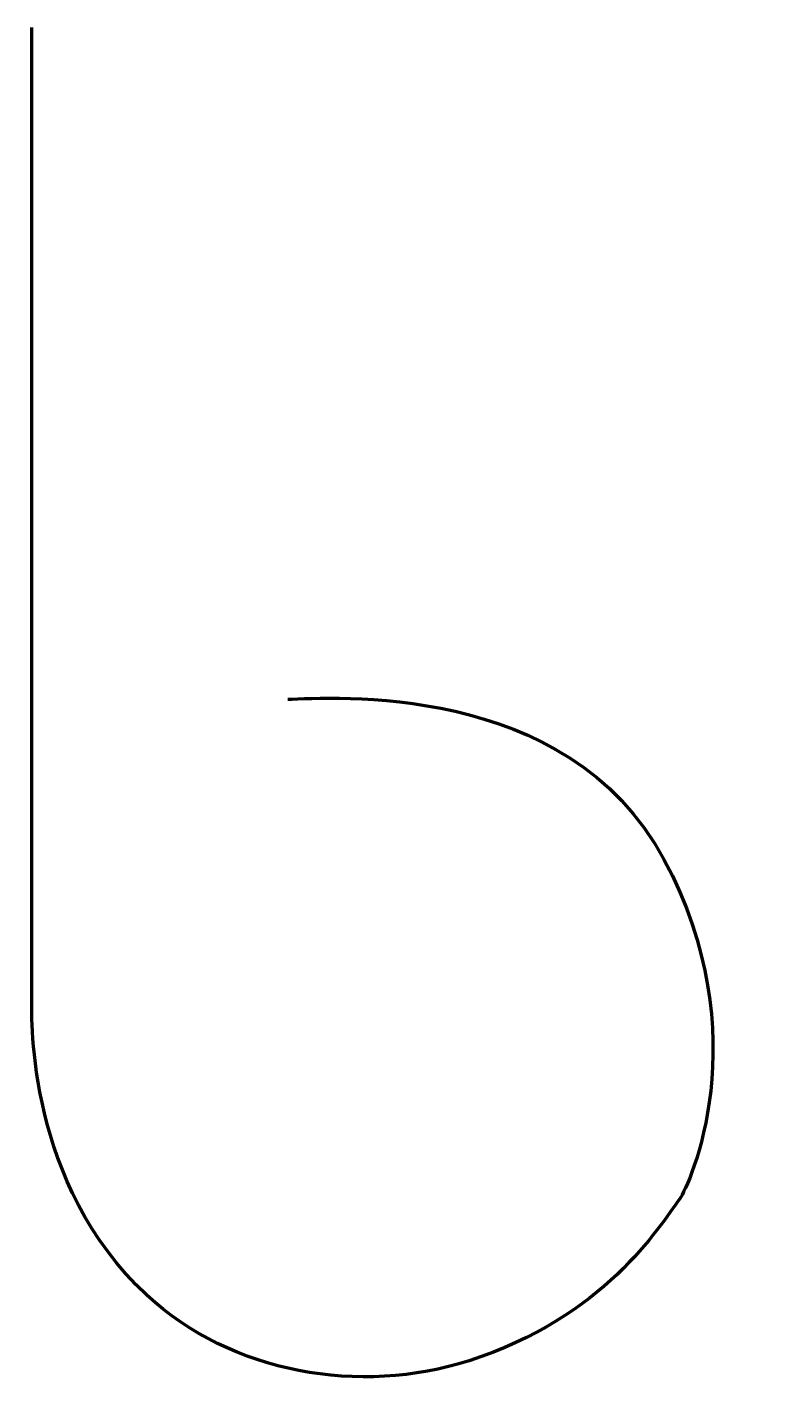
# Model space of a CAD drawing. Extents: x 1292 to 1764, y -1550 to -667.
import ezdxf

# ---------------------------------------------------------------- set-up
doc = ezdxf.new("R2010")
doc.units = 0
doc.header["$MEASUREMENT"] = 0
doc.layers.add('ascendio_path', color=7, linetype='Continuous', lineweight=0)

msp = doc.modelspace()

# ---------------------------------------------------------------- linework, layer by layer
at = {"layer": 'ascendio_path', "color": 7, "lineweight": 140}
msp.add_open_spline([(1459.76, -1100.82), (1486.46, -1100.22), (1640.12, -1087.8), (1702.53, -1204.2), (1763.66, -1318.22), (1718.45, -1415.36), (1712.71, -1423.25), (1699.2, -1441.83), (1663.87, -1499.82), (1576.71, -1527.74), (1506.41, -1550.26), (1423.33, -1536.01), (1368.84, -1485.48), (1291.64, -1413.88), (1294.46, -1307.26), (1294.46, -1295.19), (1294.46, -1283.12), (1294.46, -667.27), (1294.46, -667.27)], degree=3, knots=[0, 0, 0, 0, 1, 1, 1, 2, 2, 2, 3, 3, 3, 4, 4, 4, 5, 5, 5, 6, 6, 6, 6], dxfattribs=at)

doc.saveas('drawing.dxf')
